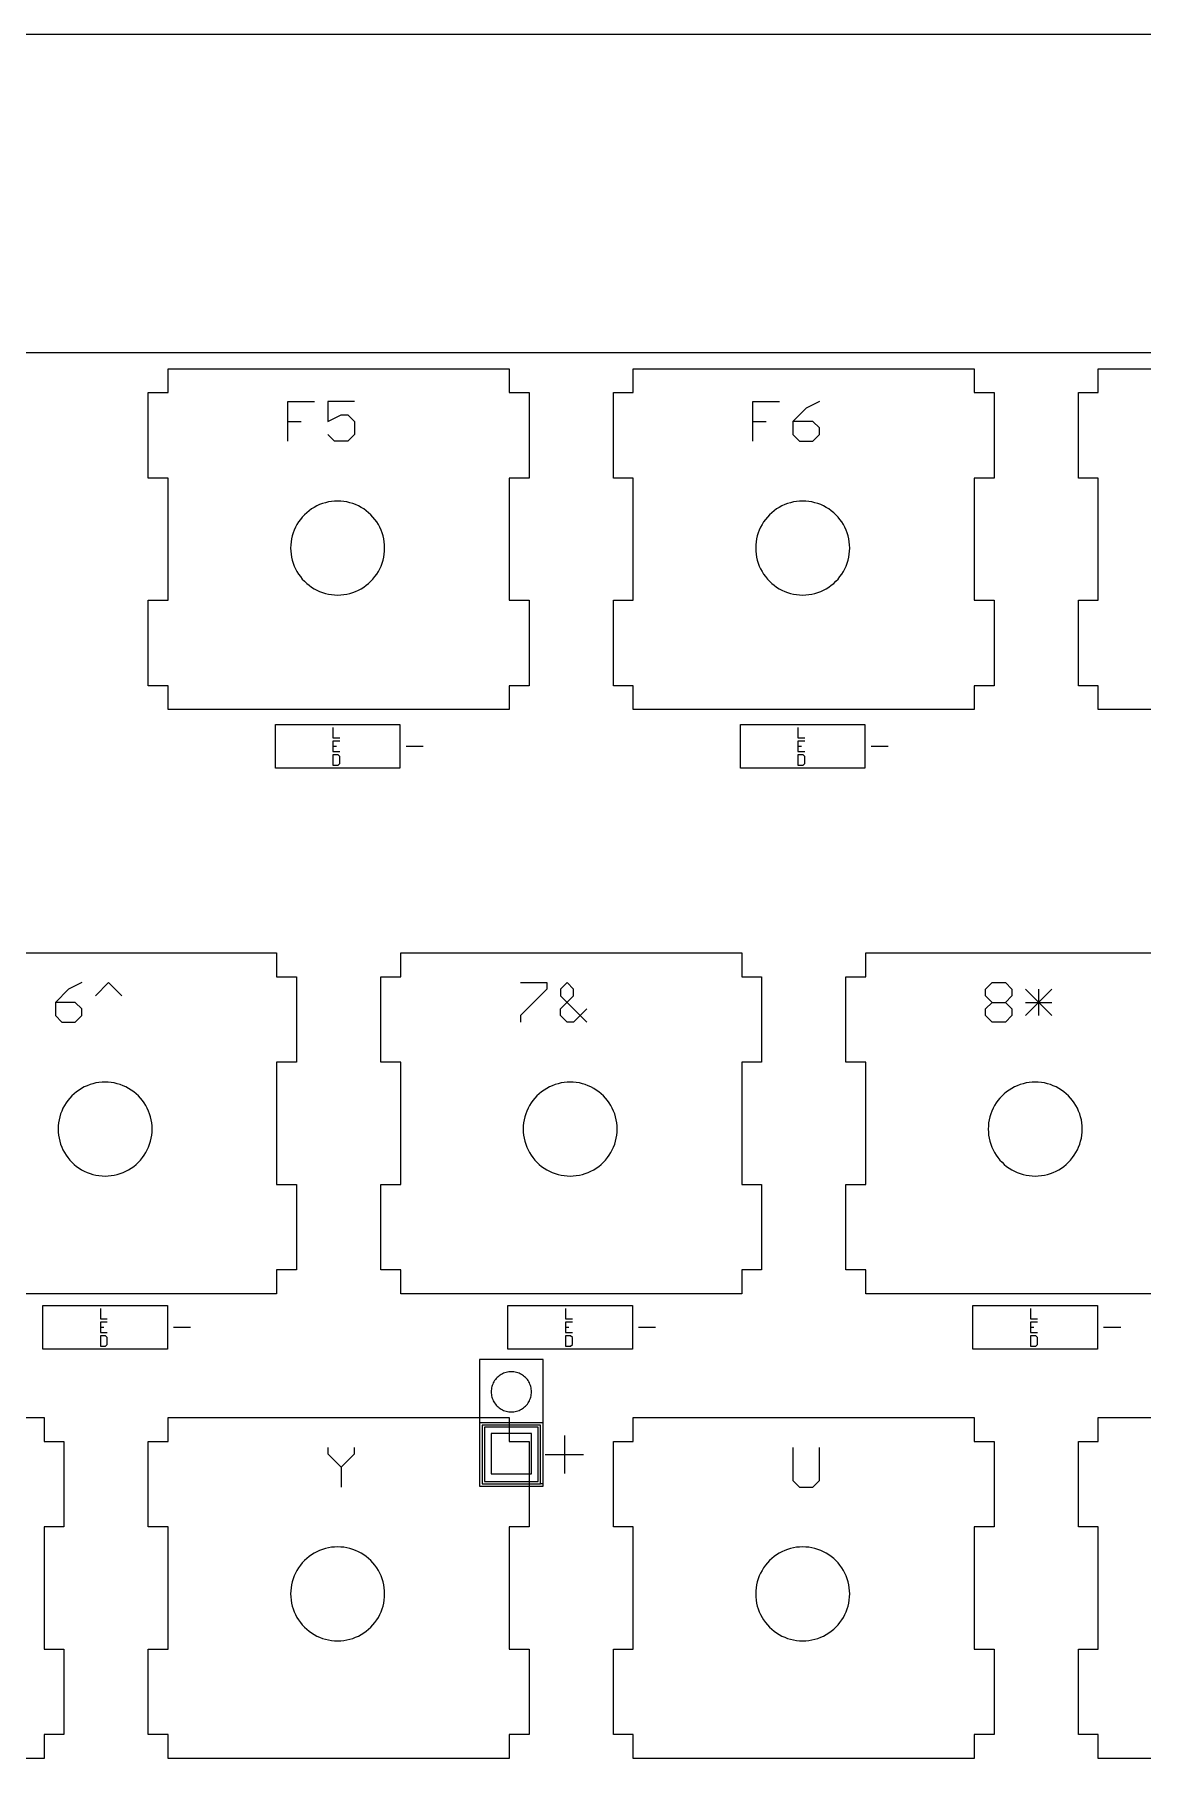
# Model space of a CAD drawing. Extents: x -174 to 183, y -92 to 46.
# Drawn here: x -48.6 to -3.2, y -24.7 to 46 of the extents above; entities that cross this region are included whole.
import ezdxf

# ---------------------------------------------------------------- set-up
doc = ezdxf.new("R2010")
doc.units = 0
doc.layers.get('0').update_dxf_attribs({"linetype": 'CONTINUOUS'})

msp = doc.modelspace()

# ---------------------------------------------------------------- linework, layer by layer
for p, q in [((175.943, 45.98), (-166.957, 45.98)), ((113.343, 32.931), (-166.013, 32.931)), ((-43.132, 31.3), (-43.132, 32.281)), ((-43.132, 32.281), (-29.162, 32.281)), ((-29.162, 32.281), (-29.162, 31.3)), ((-24.082, 31.3), (-24.082, 32.281)), ((-24.082, 32.281), (-10.112, 32.281)), ((-10.112, 32.281), (-10.112, 31.3)), ((-5.032, 32.281), (8.938, 32.281)), ((-5.032, 31.3), (-5.032, 32.281)), ((-43.945, 27.8), (-43.945, 31.3)), ((-43.945, 31.3), (-43.132, 31.3)), ((-29.162, 31.3), (-28.349, 31.3)), ((-28.349, 31.3), (-28.349, 27.8)), ((-24.895, 31.3), (-24.082, 31.3)), ((-24.895, 27.8), (-24.895, 31.3)), ((-10.112, 31.3), (-9.299, 31.3)), ((-9.299, 31.3), (-9.299, 27.8)), ((-5.845, 31.3), (-5.032, 31.3)), ((-5.845, 27.8), (-5.845, 31.3)), ((-38.226, 30.937), (-37.142, 30.937)), ((-38.226, 30.123), (-38.226, 30.937)), ((-35.504, 30.937), (-36.589, 30.937)), ((-36.589, 30.937), (-36.589, 30.123)), ((-36.589, 30.123), (-36.047, 30.395)), ((-36.047, 30.395), (-35.776, 30.395)), ((-35.776, 30.395), (-35.504, 30.123)), ((-19.176, 30.937), (-18.092, 30.937)), ((-19.176, 30.123), (-19.176, 30.937)), ((-16.997, 30.666), (-17.539, 30.123)), ((-16.454, 30.937), (-16.997, 30.666)), ((-38.226, 29.31), (-38.226, 30.123)), ((-38.226, 30.123), (-37.684, 30.123)), ((-35.504, 30.123), (-35.504, 29.581)), ((-19.176, 29.31), (-19.176, 30.123)), ((-19.176, 30.123), (-18.634, 30.123)), ((-17.539, 30.123), (-17.539, 29.581)), ((-16.726, 30.123), (-17.539, 30.123)), ((-16.454, 29.852), (-16.726, 30.123)), ((-16.454, 29.581), (-16.454, 29.852)), ((-36.318, 29.31), (-36.589, 29.581)), ((-35.776, 29.31), (-36.318, 29.31)), ((-35.504, 29.581), (-35.776, 29.31)), ((-17.539, 29.581), (-17.268, 29.31)), ((-17.268, 29.31), (-16.726, 29.31)), ((-16.726, 29.31), (-16.454, 29.581)), ((-43.132, 27.8), (-43.945, 27.8)), ((-43.132, 22.791), (-43.132, 27.8)), ((-29.162, 27.8), (-29.162, 22.791)), ((-28.349, 27.8), (-29.162, 27.8)), ((-24.082, 27.8), (-24.895, 27.8)), ((-24.082, 22.791), (-24.082, 27.8)), ((-10.112, 27.8), (-10.112, 22.791)), ((-9.299, 27.8), (-10.112, 27.8)), ((-5.032, 27.8), (-5.845, 27.8)), ((-5.032, 22.791), (-5.032, 27.8)), ((-36.314, 26.852), (-36.439, 26.84)), ((-36.188, 26.856), (-36.314, 26.852)), ((-36.062, 26.852), (-36.188, 26.856)), ((-35.937, 26.84), (-36.062, 26.852)), ((-17.264, 26.852), (-17.389, 26.84)), ((-17.138, 26.856), (-17.264, 26.852)), ((-17.012, 26.852), (-17.138, 26.856)), ((-16.887, 26.84), (-17.012, 26.852)), ((-37.635, 26.2), (-37.715, 26.103)), ((-37.549, 26.292), (-37.635, 26.2)), ((-37.457, 26.378), (-37.549, 26.292)), ((-37.36, 26.458), (-37.457, 26.378)), ((-37.258, 26.532), (-37.36, 26.458)), ((-37.151, 26.598), (-37.258, 26.532)), ((-37.04, 26.658), (-37.151, 26.598)), ((-36.925, 26.71), (-37.04, 26.658)), ((-36.807, 26.754), (-36.925, 26.71)), ((-36.686, 26.791), (-36.807, 26.754)), ((-36.564, 26.819), (-36.686, 26.791)), ((-36.439, 26.84), (-36.564, 26.819)), ((-35.813, 26.819), (-35.937, 26.84)), ((-35.69, 26.791), (-35.813, 26.819)), ((-35.569, 26.754), (-35.69, 26.791)), ((-35.451, 26.71), (-35.569, 26.754)), ((-35.337, 26.658), (-35.451, 26.71)), ((-35.226, 26.598), (-35.337, 26.658)), ((-35.119, 26.532), (-35.226, 26.598)), ((-35.016, 26.458), (-35.119, 26.532)), ((-34.919, 26.378), (-35.016, 26.458)), ((-34.827, 26.292), (-34.919, 26.378)), ((-34.741, 26.2), (-34.827, 26.292)), ((-34.661, 26.103), (-34.741, 26.2)), ((-18.585, 26.2), (-18.665, 26.103)), ((-18.499, 26.292), (-18.585, 26.2)), ((-18.407, 26.378), (-18.499, 26.292)), ((-18.31, 26.458), (-18.407, 26.378)), ((-18.208, 26.532), (-18.31, 26.458)), ((-18.101, 26.598), (-18.208, 26.532)), ((-17.99, 26.658), (-18.101, 26.598)), ((-17.875, 26.71), (-17.99, 26.658)), ((-17.757, 26.754), (-17.875, 26.71)), ((-17.636, 26.791), (-17.757, 26.754)), ((-17.514, 26.819), (-17.636, 26.791)), ((-17.389, 26.84), (-17.514, 26.819)), ((-16.763, 26.819), (-16.887, 26.84)), ((-16.64, 26.791), (-16.763, 26.819)), ((-16.519, 26.754), (-16.64, 26.791)), ((-16.401, 26.71), (-16.519, 26.754)), ((-16.287, 26.658), (-16.401, 26.71)), ((-16.176, 26.598), (-16.287, 26.658)), ((-16.069, 26.532), (-16.176, 26.598)), ((-15.966, 26.458), (-16.069, 26.532)), ((-15.869, 26.378), (-15.966, 26.458)), ((-15.777, 26.292), (-15.869, 26.378)), ((-15.691, 26.2), (-15.777, 26.292)), ((-15.611, 26.103), (-15.691, 26.2)), ((-38.011, 25.55), (-38.048, 25.429)), ((-37.967, 25.668), (-38.011, 25.55)), ((-37.915, 25.783), (-37.967, 25.668)), ((-37.855, 25.894), (-37.915, 25.783)), ((-37.789, 26.001), (-37.855, 25.894)), ((-37.715, 26.103), (-37.789, 26.001)), ((-34.588, 26.001), (-34.661, 26.103)), ((-34.521, 25.894), (-34.588, 26.001)), ((-34.462, 25.783), (-34.521, 25.894)), ((-34.41, 25.668), (-34.462, 25.783)), ((-34.365, 25.55), (-34.41, 25.668)), ((-34.329, 25.429), (-34.365, 25.55)), ((-18.961, 25.55), (-18.998, 25.429)), ((-18.917, 25.668), (-18.961, 25.55)), ((-18.865, 25.783), (-18.917, 25.668)), ((-18.805, 25.894), (-18.865, 25.783)), ((-18.739, 26.001), (-18.805, 25.894)), ((-18.665, 26.103), (-18.739, 26.001)), ((-15.538, 26.001), (-15.611, 26.103)), ((-15.471, 25.894), (-15.538, 26.001)), ((-15.412, 25.783), (-15.471, 25.894)), ((-15.36, 25.668), (-15.412, 25.783)), ((-15.315, 25.55), (-15.36, 25.668)), ((-15.279, 25.429), (-15.315, 25.55)), ((-38.109, 25.057), (-38.113, 24.931)), ((-38.113, 24.931), (-38.109, 24.805)), ((-38.097, 25.182), (-38.109, 25.057)), ((-38.109, 24.805), (-38.097, 24.68)), ((-38.076, 25.307), (-38.097, 25.182)), ((-38.048, 25.429), (-38.076, 25.307)), ((-34.3, 25.307), (-34.329, 25.429)), ((-34.28, 25.182), (-34.3, 25.307)), ((-34.267, 25.057), (-34.28, 25.182)), ((-34.28, 24.68), (-34.267, 24.805)), ((-34.263, 24.931), (-34.267, 25.057)), ((-34.267, 24.805), (-34.263, 24.931)), ((-19.059, 25.057), (-19.063, 24.931)), ((-19.063, 24.931), (-19.059, 24.805)), ((-19.047, 25.182), (-19.059, 25.057)), ((-19.059, 24.805), (-19.047, 24.68)), ((-19.026, 25.307), (-19.047, 25.182)), ((-18.998, 25.429), (-19.026, 25.307)), ((-15.25, 25.307), (-15.279, 25.429)), ((-15.23, 25.182), (-15.25, 25.307)), ((-15.217, 25.057), (-15.23, 25.182)), ((-15.23, 24.68), (-15.217, 24.805)), ((-15.213, 24.931), (-15.217, 25.057)), ((-15.217, 24.805), (-15.213, 24.931)), ((-38.097, 24.68), (-38.076, 24.556)), ((-38.076, 24.556), (-38.048, 24.433)), ((-38.048, 24.433), (-38.011, 24.312)), ((-38.011, 24.312), (-37.967, 24.194)), ((-37.967, 24.194), (-37.915, 24.08)), ((-37.915, 24.08), (-37.855, 23.969)), ((-34.521, 23.969), (-34.462, 24.08)), ((-34.462, 24.08), (-34.41, 24.194)), ((-34.41, 24.194), (-34.365, 24.312)), ((-34.365, 24.312), (-34.329, 24.433)), ((-34.329, 24.433), (-34.3, 24.556)), ((-34.3, 24.556), (-34.28, 24.68)), ((-19.047, 24.68), (-19.026, 24.556)), ((-19.026, 24.556), (-18.998, 24.433)), ((-18.998, 24.433), (-18.961, 24.312)), ((-18.961, 24.312), (-18.917, 24.194)), ((-18.917, 24.194), (-18.865, 24.08)), ((-18.865, 24.08), (-18.805, 23.969)), ((-15.471, 23.969), (-15.412, 24.08)), ((-15.412, 24.08), (-15.36, 24.194)), ((-15.36, 24.194), (-15.315, 24.312)), ((-15.315, 24.312), (-15.279, 24.433)), ((-15.279, 24.433), (-15.25, 24.556)), ((-15.25, 24.556), (-15.23, 24.68)), ((-37.855, 23.969), (-37.789, 23.862)), ((-37.789, 23.862), (-37.715, 23.759)), ((-37.715, 23.759), (-37.635, 23.662)), ((-37.635, 23.662), (-37.549, 23.57)), ((-37.549, 23.57), (-37.457, 23.484)), ((-37.457, 23.484), (-37.36, 23.404)), ((-37.36, 23.404), (-37.258, 23.331)), ((-37.258, 23.331), (-37.151, 23.264)), ((-35.226, 23.264), (-35.119, 23.331)), ((-35.119, 23.331), (-35.016, 23.404)), ((-35.016, 23.404), (-34.919, 23.484)), ((-34.919, 23.484), (-34.827, 23.57)), ((-34.827, 23.57), (-34.741, 23.662)), ((-34.741, 23.662), (-34.661, 23.759)), ((-34.661, 23.759), (-34.588, 23.862)), ((-34.588, 23.862), (-34.521, 23.969)), ((-18.805, 23.969), (-18.739, 23.862)), ((-18.739, 23.862), (-18.665, 23.759)), ((-18.665, 23.759), (-18.585, 23.662)), ((-18.585, 23.662), (-18.499, 23.57)), ((-18.499, 23.57), (-18.407, 23.484)), ((-18.407, 23.484), (-18.31, 23.404)), ((-18.31, 23.404), (-18.208, 23.331)), ((-18.208, 23.331), (-18.101, 23.264)), ((-16.176, 23.264), (-16.069, 23.331)), ((-16.069, 23.331), (-15.966, 23.404)), ((-15.966, 23.404), (-15.869, 23.484)), ((-15.869, 23.484), (-15.777, 23.57)), ((-15.777, 23.57), (-15.691, 23.662)), ((-15.691, 23.662), (-15.611, 23.759)), ((-15.611, 23.759), (-15.538, 23.862)), ((-15.538, 23.862), (-15.471, 23.969)), ((-43.945, 19.291), (-43.945, 22.791)), ((-43.945, 22.791), (-43.132, 22.791)), ((-37.151, 23.264), (-37.04, 23.205)), ((-37.04, 23.205), (-36.925, 23.153)), ((-36.925, 23.153), (-36.807, 23.108)), ((-36.807, 23.108), (-36.686, 23.072)), ((-36.686, 23.072), (-36.564, 23.043)), ((-36.564, 23.043), (-36.439, 23.023)), ((-36.439, 23.023), (-36.314, 23.01)), ((-36.314, 23.01), (-36.188, 23.006)), ((-36.188, 23.006), (-36.062, 23.01)), ((-36.062, 23.01), (-35.937, 23.023)), ((-35.937, 23.023), (-35.813, 23.043)), ((-35.813, 23.043), (-35.69, 23.072)), ((-35.69, 23.072), (-35.569, 23.108)), ((-35.569, 23.108), (-35.451, 23.153)), ((-35.451, 23.153), (-35.337, 23.205)), ((-35.337, 23.205), (-35.226, 23.264)), ((-29.162, 22.791), (-28.349, 22.791)), ((-28.349, 22.791), (-28.349, 19.291)), ((-24.895, 22.791), (-24.082, 22.791)), ((-24.895, 19.291), (-24.895, 22.791)), ((-18.101, 23.264), (-17.99, 23.205)), ((-17.99, 23.205), (-17.875, 23.153)), ((-17.875, 23.153), (-17.757, 23.108)), ((-17.757, 23.108), (-17.636, 23.072)), ((-17.636, 23.072), (-17.514, 23.043)), ((-17.514, 23.043), (-17.389, 23.023)), ((-17.389, 23.023), (-17.264, 23.01)), ((-17.264, 23.01), (-17.138, 23.006)), ((-17.138, 23.006), (-17.012, 23.01)), ((-17.012, 23.01), (-16.887, 23.023)), ((-16.887, 23.023), (-16.763, 23.043)), ((-16.763, 23.043), (-16.64, 23.072)), ((-16.64, 23.072), (-16.519, 23.108)), ((-16.519, 23.108), (-16.401, 23.153)), ((-16.401, 23.153), (-16.287, 23.205)), ((-16.287, 23.205), (-16.176, 23.264)), ((-10.112, 22.791), (-9.299, 22.791)), ((-9.299, 22.791), (-9.299, 19.291)), ((-5.845, 19.291), (-5.845, 22.791)), ((-5.845, 22.791), (-5.032, 22.791)), ((-43.132, 19.291), (-43.945, 19.291)), ((-43.132, 18.311), (-43.132, 19.291)), ((-28.349, 19.291), (-29.162, 19.291)), ((-29.162, 19.291), (-29.162, 18.311)), ((-24.082, 19.291), (-24.895, 19.291)), ((-24.082, 18.311), (-24.082, 19.291)), ((-9.299, 19.291), (-10.112, 19.291)), ((-10.112, 19.291), (-10.112, 18.311)), ((-5.032, 19.291), (-5.845, 19.291)), ((-5.032, 18.311), (-5.032, 19.291)), ((-29.162, 18.311), (-43.132, 18.311)), ((-38.738, 15.906), (-38.738, 17.706)), ((-38.738, 17.706), (-33.638, 17.706)), ((-33.638, 17.706), (-33.638, 15.906)), ((-10.112, 18.311), (-24.082, 18.311)), ((-19.688, 15.906), (-19.688, 17.706)), ((-19.688, 17.706), (-14.588, 17.706)), ((-14.588, 17.706), (-14.588, 15.906)), ((8.938, 18.311), (-5.032, 18.311)), ((-36.383, 17.581), (-36.383, 17.156)), ((-36.383, 17.156), (-36.099, 17.156)), ((-36.099, 17.019), (-36.383, 17.019)), ((-36.383, 17.019), (-36.383, 16.806)), ((-17.333, 17.581), (-17.333, 17.156)), ((-17.333, 17.156), (-17.049, 17.156)), ((-17.049, 17.019), (-17.333, 17.019)), ((-17.333, 17.019), (-17.333, 16.806)), ((-36.383, 16.806), (-36.241, 16.806)), ((-36.383, 16.806), (-36.383, 16.594)), ((-36.383, 16.594), (-36.099, 16.594)), ((-36.383, 16.456), (-36.383, 16.031)), ((-36.17, 16.456), (-36.383, 16.456)), ((-36.099, 16.385), (-36.17, 16.456)), ((-36.099, 16.102), (-36.099, 16.385)), ((-33.388, 16.806), (-32.688, 16.806)), ((-17.333, 16.806), (-17.191, 16.806)), ((-17.333, 16.806), (-17.333, 16.594)), ((-17.333, 16.594), (-17.049, 16.594)), ((-17.333, 16.456), (-17.333, 16.031)), ((-17.12, 16.456), (-17.333, 16.456)), ((-17.049, 16.385), (-17.12, 16.456)), ((-17.049, 16.102), (-17.049, 16.385)), ((-14.338, 16.806), (-13.638, 16.806)), ((-33.638, 15.906), (-38.738, 15.906)), ((-36.383, 16.031), (-36.17, 16.031)), ((-36.17, 16.031), (-36.099, 16.102)), ((-14.588, 15.906), (-19.688, 15.906)), ((-17.333, 16.031), (-17.12, 16.031)), ((-17.12, 16.031), (-17.049, 16.102)), ((-52.657, 8.341), (-38.687, 8.341)), ((-38.687, 8.341), (-38.687, 7.36)), ((-33.607, 8.341), (-19.637, 8.341)), ((-33.607, 7.36), (-33.607, 8.341)), ((-19.637, 8.341), (-19.637, 7.36)), ((-14.557, 8.341), (-0.587, 8.341)), ((-14.557, 7.36), (-14.557, 8.341)), ((-46.667, 7.124), (-47.209, 6.853)), ((-46.114, 6.582), (-45.572, 7.124)), ((-45.572, 7.124), (-45.029, 6.582)), ((-38.687, 7.36), (-37.874, 7.36)), ((-37.874, 7.36), (-37.874, 3.86)), ((-34.42, 7.36), (-33.607, 7.36)), ((-34.42, 3.86), (-34.42, 7.36)), ((-28.701, 7.124), (-27.617, 7.124)), ((-27.617, 7.124), (-27.617, 6.853)), ((-26.793, 7.124), (-27.064, 6.853)), ((-26.522, 6.853), (-26.793, 7.124)), ((-19.637, 7.36), (-18.824, 7.36)), ((-18.824, 7.36), (-18.824, 3.86)), ((-15.37, 3.86), (-15.37, 7.36)), ((-15.37, 7.36), (-14.557, 7.36)), ((-9.651, 6.853), (-9.38, 7.124)), ((-9.38, 7.124), (-8.838, 7.124)), ((-8.838, 7.124), (-8.567, 6.853)), ((-47.209, 6.853), (-47.751, 6.311)), ((-27.617, 6.853), (-28.701, 5.769)), ((-27.064, 6.853), (-27.064, 6.582)), ((-27.064, 6.04), (-26.522, 6.582)), ((-27.064, 6.582), (-25.979, 5.497)), ((-26.522, 6.582), (-26.522, 6.853)), ((-9.651, 6.582), (-9.651, 6.853)), ((-9.38, 6.311), (-9.651, 6.582)), ((-8.567, 6.582), (-8.838, 6.311)), ((-8.567, 6.853), (-8.567, 6.582)), ((-8.014, 6.853), (-6.929, 5.769)), ((-8.014, 5.769), (-6.929, 6.853)), ((-7.472, 5.769), (-7.472, 6.853)), ((-47.751, 6.311), (-47.751, 5.769)), ((-46.938, 6.311), (-47.751, 6.311)), ((-47.751, 5.769), (-47.48, 5.497)), ((-46.667, 6.04), (-46.938, 6.311)), ((-46.938, 5.497), (-46.667, 5.769)), ((-46.667, 5.769), (-46.667, 6.04)), ((-28.701, 5.769), (-28.701, 5.497)), ((-27.064, 5.769), (-27.064, 6.04)), ((-26.793, 5.497), (-27.064, 5.769)), ((-25.979, 6.04), (-26.522, 5.497)), ((-9.651, 6.04), (-9.38, 6.311)), ((-9.651, 5.769), (-9.651, 6.04)), ((-9.38, 5.497), (-9.651, 5.769)), ((-9.38, 6.311), (-8.838, 6.311)), ((-8.838, 6.311), (-8.567, 6.04)), ((-8.567, 5.769), (-8.838, 5.497)), ((-8.567, 6.04), (-8.567, 5.769)), ((-8.014, 6.311), (-6.929, 6.311)), ((-47.48, 5.497), (-46.938, 5.497)), ((-26.522, 5.497), (-26.793, 5.497)), ((-8.838, 5.497), (-9.38, 5.497)), ((-38.687, 3.86), (-38.687, -1.149)), ((-37.874, 3.86), (-38.687, 3.86)), ((-33.607, 3.86), (-34.42, 3.86)), ((-33.607, -1.149), (-33.607, 3.86)), ((-19.637, 3.86), (-19.637, -1.149)), ((-18.824, 3.86), (-19.637, 3.86)), ((-14.557, 3.86), (-15.37, 3.86)), ((-14.557, -1.149), (-14.557, 3.86)), ((-46.565, 2.845), (-46.676, 2.786)), ((-46.45, 2.897), (-46.565, 2.845)), ((-46.332, 2.941), (-46.45, 2.897)), ((-46.211, 2.978), (-46.332, 2.941)), ((-46.089, 3.007), (-46.211, 2.978)), ((-45.964, 3.027), (-46.089, 3.007)), ((-45.839, 3.039), (-45.964, 3.027)), ((-45.713, 3.044), (-45.839, 3.039)), ((-45.587, 3.039), (-45.713, 3.044)), ((-45.462, 3.027), (-45.587, 3.039)), ((-45.338, 3.007), (-45.462, 3.027)), ((-45.215, 2.978), (-45.338, 3.007)), ((-45.094, 2.941), (-45.215, 2.978)), ((-44.976, 2.897), (-45.094, 2.941)), ((-44.862, 2.845), (-44.976, 2.897)), ((-44.751, 2.786), (-44.862, 2.845)), ((-27.515, 2.845), (-27.626, 2.786)), ((-27.4, 2.897), (-27.515, 2.845)), ((-27.282, 2.941), (-27.4, 2.897)), ((-27.161, 2.978), (-27.282, 2.941)), ((-27.039, 3.007), (-27.161, 2.978)), ((-26.914, 3.027), (-27.039, 3.007)), ((-26.789, 3.039), (-26.914, 3.027)), ((-26.663, 3.044), (-26.789, 3.039)), ((-26.537, 3.039), (-26.663, 3.044)), ((-26.412, 3.027), (-26.537, 3.039)), ((-26.288, 3.007), (-26.412, 3.027)), ((-26.165, 2.978), (-26.288, 3.007)), ((-26.044, 2.941), (-26.165, 2.978)), ((-25.926, 2.897), (-26.044, 2.941)), ((-25.812, 2.845), (-25.926, 2.897)), ((-25.701, 2.786), (-25.812, 2.845)), ((-8.465, 2.845), (-8.576, 2.786)), ((-8.35, 2.897), (-8.465, 2.845)), ((-8.232, 2.941), (-8.35, 2.897)), ((-8.111, 2.978), (-8.232, 2.941)), ((-7.989, 3.007), (-8.111, 2.978)), ((-7.864, 3.027), (-7.989, 3.007)), ((-7.739, 3.039), (-7.864, 3.027)), ((-7.613, 3.044), (-7.739, 3.039)), ((-7.487, 3.039), (-7.613, 3.044)), ((-7.362, 3.027), (-7.487, 3.039)), ((-7.238, 3.007), (-7.362, 3.027)), ((-7.115, 2.978), (-7.238, 3.007)), ((-6.994, 2.941), (-7.115, 2.978)), ((-6.876, 2.897), (-6.994, 2.941)), ((-6.762, 2.845), (-6.876, 2.897)), ((-6.651, 2.786), (-6.762, 2.845)), ((-47.314, 2.188), (-47.38, 2.081)), ((-47.24, 2.29), (-47.314, 2.188)), ((-47.16, 2.388), (-47.24, 2.29)), ((-47.074, 2.48), (-47.16, 2.388)), ((-46.982, 2.566), (-47.074, 2.48)), ((-46.885, 2.646), (-46.982, 2.566)), ((-46.783, 2.719), (-46.885, 2.646)), ((-46.676, 2.786), (-46.783, 2.719)), ((-44.644, 2.719), (-44.751, 2.786)), ((-44.541, 2.646), (-44.644, 2.719)), ((-44.444, 2.566), (-44.541, 2.646)), ((-44.352, 2.48), (-44.444, 2.566)), ((-44.266, 2.388), (-44.352, 2.48)), ((-44.186, 2.29), (-44.266, 2.388)), ((-44.113, 2.188), (-44.186, 2.29)), ((-44.046, 2.081), (-44.113, 2.188)), ((-28.264, 2.188), (-28.33, 2.081)), ((-28.19, 2.29), (-28.264, 2.188)), ((-28.11, 2.388), (-28.19, 2.29)), ((-28.024, 2.48), (-28.11, 2.388)), ((-27.932, 2.566), (-28.024, 2.48)), ((-27.835, 2.646), (-27.932, 2.566)), ((-27.733, 2.719), (-27.835, 2.646)), ((-27.626, 2.786), (-27.733, 2.719)), ((-25.594, 2.719), (-25.701, 2.786)), ((-25.491, 2.646), (-25.594, 2.719)), ((-25.394, 2.566), (-25.491, 2.646)), ((-25.302, 2.48), (-25.394, 2.566)), ((-25.216, 2.388), (-25.302, 2.48)), ((-25.136, 2.29), (-25.216, 2.388)), ((-25.063, 2.188), (-25.136, 2.29)), ((-24.996, 2.081), (-25.063, 2.188)), ((-9.214, 2.188), (-9.28, 2.081)), ((-9.14, 2.29), (-9.214, 2.188)), ((-9.06, 2.388), (-9.14, 2.29)), ((-8.974, 2.48), (-9.06, 2.388)), ((-8.882, 2.566), (-8.974, 2.48)), ((-8.785, 2.646), (-8.882, 2.566)), ((-8.683, 2.719), (-8.785, 2.646)), ((-8.576, 2.786), (-8.683, 2.719)), ((-6.544, 2.719), (-6.651, 2.786)), ((-6.441, 2.646), (-6.544, 2.719)), ((-6.344, 2.566), (-6.441, 2.646)), ((-6.252, 2.48), (-6.344, 2.566)), ((-6.166, 2.388), (-6.252, 2.48)), ((-6.086, 2.29), (-6.166, 2.388)), ((-6.013, 2.188), (-6.086, 2.29)), ((-5.946, 2.081), (-6.013, 2.188)), ((-47.601, 1.494), (-47.622, 1.37)), ((-47.573, 1.617), (-47.601, 1.494)), ((-47.536, 1.737), (-47.573, 1.617)), ((-47.492, 1.855), (-47.536, 1.737)), ((-47.44, 1.97), (-47.492, 1.855)), ((-47.38, 2.081), (-47.44, 1.97)), ((-43.987, 1.97), (-44.046, 2.081)), ((-43.935, 1.855), (-43.987, 1.97)), ((-43.89, 1.737), (-43.935, 1.855)), ((-43.854, 1.617), (-43.89, 1.737)), ((-43.825, 1.494), (-43.854, 1.617)), ((-43.805, 1.37), (-43.825, 1.494)), ((-28.551, 1.494), (-28.572, 1.37)), ((-28.523, 1.617), (-28.551, 1.494)), ((-28.486, 1.737), (-28.523, 1.617)), ((-28.442, 1.855), (-28.486, 1.737)), ((-28.39, 1.97), (-28.442, 1.855)), ((-28.33, 2.081), (-28.39, 1.97)), ((-24.937, 1.97), (-24.996, 2.081)), ((-24.885, 1.855), (-24.937, 1.97)), ((-24.84, 1.737), (-24.885, 1.855)), ((-24.804, 1.617), (-24.84, 1.737)), ((-24.775, 1.494), (-24.804, 1.617)), ((-24.755, 1.37), (-24.775, 1.494)), ((-9.501, 1.494), (-9.522, 1.37)), ((-9.473, 1.617), (-9.501, 1.494)), ((-9.436, 1.737), (-9.473, 1.617)), ((-9.392, 1.855), (-9.436, 1.737)), ((-9.34, 1.97), (-9.392, 1.855)), ((-9.28, 2.081), (-9.34, 1.97)), ((-5.887, 1.97), (-5.946, 2.081)), ((-5.835, 1.855), (-5.887, 1.97)), ((-5.79, 1.737), (-5.835, 1.855)), ((-5.754, 1.617), (-5.79, 1.737)), ((-5.725, 1.494), (-5.754, 1.617)), ((-5.705, 1.37), (-5.725, 1.494)), ((-47.634, 1.245), (-47.638, 1.119)), ((-47.638, 1.119), (-47.634, 0.993)), ((-47.622, 1.37), (-47.634, 1.245)), ((-47.634, 0.993), (-47.622, 0.867)), ((-47.622, 0.867), (-47.601, 0.743)), ((-47.601, 0.743), (-47.573, 0.62)), ((-43.854, 0.62), (-43.825, 0.743)), ((-43.825, 0.743), (-43.805, 0.867)), ((-43.792, 1.245), (-43.805, 1.37)), ((-43.805, 0.867), (-43.792, 0.993)), ((-43.788, 1.119), (-43.792, 1.245)), ((-43.792, 0.993), (-43.788, 1.119)), ((-28.584, 1.245), (-28.588, 1.119)), ((-28.588, 1.119), (-28.584, 0.993)), ((-28.572, 1.37), (-28.584, 1.245)), ((-28.584, 0.993), (-28.572, 0.867)), ((-28.572, 0.867), (-28.551, 0.743)), ((-28.551, 0.743), (-28.523, 0.62)), ((-24.804, 0.62), (-24.775, 0.743)), ((-24.775, 0.743), (-24.755, 0.867)), ((-24.742, 1.245), (-24.755, 1.37)), ((-24.755, 0.867), (-24.742, 0.993)), ((-24.738, 1.119), (-24.742, 1.245)), ((-24.742, 0.993), (-24.738, 1.119)), ((-9.534, 1.245), (-9.538, 1.119)), ((-9.538, 1.119), (-9.534, 0.993)), ((-9.522, 1.37), (-9.534, 1.245)), ((-9.534, 0.993), (-9.522, 0.867)), ((-9.522, 0.867), (-9.501, 0.743)), ((-9.501, 0.743), (-9.473, 0.62)), ((-5.754, 0.62), (-5.725, 0.743)), ((-5.725, 0.743), (-5.705, 0.867)), ((-5.692, 1.245), (-5.705, 1.37)), ((-5.705, 0.867), (-5.692, 0.993)), ((-5.688, 1.119), (-5.692, 1.245)), ((-5.692, 0.993), (-5.688, 1.119)), ((-47.573, 0.62), (-47.536, 0.5)), ((-47.536, 0.5), (-47.492, 0.382)), ((-47.492, 0.382), (-47.44, 0.267)), ((-47.44, 0.267), (-47.38, 0.156)), ((-47.38, 0.156), (-47.314, 0.049)), ((-47.314, 0.049), (-47.24, -0.053)), ((-44.186, -0.053), (-44.113, 0.049)), ((-44.113, 0.049), (-44.046, 0.156)), ((-44.046, 0.156), (-43.987, 0.267)), ((-43.987, 0.267), (-43.935, 0.382)), ((-43.935, 0.382), (-43.89, 0.5)), ((-43.89, 0.5), (-43.854, 0.62)), ((-28.523, 0.62), (-28.486, 0.5)), ((-28.486, 0.5), (-28.442, 0.382)), ((-28.442, 0.382), (-28.39, 0.267)), ((-28.39, 0.267), (-28.33, 0.156)), ((-28.33, 0.156), (-28.264, 0.049)), ((-28.264, 0.049), (-28.19, -0.053)), ((-25.136, -0.053), (-25.063, 0.049)), ((-25.063, 0.049), (-24.996, 0.156)), ((-24.996, 0.156), (-24.937, 0.267)), ((-24.937, 0.267), (-24.885, 0.382)), ((-24.885, 0.382), (-24.84, 0.5)), ((-24.84, 0.5), (-24.804, 0.62)), ((-9.473, 0.62), (-9.436, 0.5)), ((-9.436, 0.5), (-9.392, 0.382)), ((-9.392, 0.382), (-9.34, 0.267)), ((-9.34, 0.267), (-9.28, 0.156)), ((-9.28, 0.156), (-9.214, 0.049)), ((-9.214, 0.049), (-9.14, -0.053)), ((-6.086, -0.053), (-6.013, 0.049)), ((-6.013, 0.049), (-5.946, 0.156)), ((-5.946, 0.156), (-5.887, 0.267)), ((-5.887, 0.267), (-5.835, 0.382)), ((-5.835, 0.382), (-5.79, 0.5)), ((-5.79, 0.5), (-5.754, 0.62)), ((-47.24, -0.053), (-47.16, -0.151)), ((-47.16, -0.151), (-47.074, -0.243)), ((-47.074, -0.243), (-46.982, -0.329)), ((-46.982, -0.329), (-46.885, -0.409)), ((-46.885, -0.409), (-46.783, -0.482)), ((-46.783, -0.482), (-46.676, -0.548)), ((-46.676, -0.548), (-46.565, -0.608)), ((-46.565, -0.608), (-46.45, -0.66)), ((-46.45, -0.66), (-46.332, -0.704)), ((-46.332, -0.704), (-46.211, -0.741)), ((-45.215, -0.741), (-45.094, -0.704)), ((-45.094, -0.704), (-44.976, -0.66)), ((-44.976, -0.66), (-44.862, -0.608)), ((-44.862, -0.608), (-44.751, -0.548)), ((-44.751, -0.548), (-44.644, -0.482)), ((-44.644, -0.482), (-44.541, -0.409)), ((-44.541, -0.409), (-44.444, -0.329)), ((-44.444, -0.329), (-44.352, -0.243)), ((-44.352, -0.243), (-44.266, -0.151)), ((-44.266, -0.151), (-44.186, -0.053)), ((-28.19, -0.053), (-28.11, -0.151)), ((-28.11, -0.151), (-28.024, -0.243)), ((-28.024, -0.243), (-27.932, -0.329)), ((-27.932, -0.329), (-27.835, -0.409)), ((-27.835, -0.409), (-27.733, -0.482)), ((-27.733, -0.482), (-27.626, -0.548)), ((-27.626, -0.548), (-27.515, -0.608)), ((-27.515, -0.608), (-27.4, -0.66)), ((-27.4, -0.66), (-27.282, -0.704)), ((-27.282, -0.704), (-27.161, -0.741)), ((-26.165, -0.741), (-26.044, -0.704)), ((-26.044, -0.704), (-25.926, -0.66)), ((-25.926, -0.66), (-25.812, -0.608)), ((-25.812, -0.608), (-25.701, -0.548)), ((-25.701, -0.548), (-25.594, -0.482)), ((-25.594, -0.482), (-25.491, -0.409)), ((-25.491, -0.409), (-25.394, -0.329)), ((-25.394, -0.329), (-25.302, -0.243)), ((-25.302, -0.243), (-25.216, -0.151)), ((-25.216, -0.151), (-25.136, -0.053)), ((-9.14, -0.053), (-9.06, -0.151)), ((-9.06, -0.151), (-8.974, -0.243)), ((-8.974, -0.243), (-8.882, -0.329)), ((-8.882, -0.329), (-8.785, -0.409)), ((-8.785, -0.409), (-8.683, -0.482)), ((-8.683, -0.482), (-8.576, -0.548)), ((-8.576, -0.548), (-8.465, -0.608)), ((-8.465, -0.608), (-8.35, -0.66)), ((-8.35, -0.66), (-8.232, -0.704)), ((-8.232, -0.704), (-8.111, -0.741)), ((-7.115, -0.741), (-6.994, -0.704)), ((-6.994, -0.704), (-6.876, -0.66)), ((-6.876, -0.66), (-6.762, -0.608)), ((-6.762, -0.608), (-6.651, -0.548)), ((-6.651, -0.548), (-6.544, -0.482)), ((-6.544, -0.482), (-6.441, -0.409)), ((-6.441, -0.409), (-6.344, -0.329)), ((-6.344, -0.329), (-6.252, -0.243)), ((-6.252, -0.243), (-6.166, -0.151)), ((-6.166, -0.151), (-6.086, -0.053)), ((-46.211, -0.741), (-46.089, -0.769)), ((-46.089, -0.769), (-45.964, -0.79)), ((-45.964, -0.79), (-45.839, -0.802)), ((-45.839, -0.802), (-45.713, -0.806)), ((-45.713, -0.806), (-45.587, -0.802)), ((-45.587, -0.802), (-45.462, -0.79)), ((-45.462, -0.79), (-45.338, -0.769)), ((-45.338, -0.769), (-45.215, -0.741)), ((-38.687, -1.149), (-37.874, -1.149)), ((-37.874, -1.149), (-37.874, -4.649)), ((-34.42, -1.149), (-33.607, -1.149)), ((-34.42, -4.649), (-34.42, -1.149)), ((-27.161, -0.741), (-27.039, -0.769)), ((-27.039, -0.769), (-26.914, -0.79)), ((-26.914, -0.79), (-26.789, -0.802)), ((-26.789, -0.802), (-26.663, -0.806)), ((-26.663, -0.806), (-26.537, -0.802)), ((-26.537, -0.802), (-26.412, -0.79)), ((-26.412, -0.79), (-26.288, -0.769)), ((-26.288, -0.769), (-26.165, -0.741)), ((-19.637, -1.149), (-18.824, -1.149)), ((-18.824, -1.149), (-18.824, -4.649)), ((-15.37, -4.649), (-15.37, -1.149)), ((-15.37, -1.149), (-14.557, -1.149)), ((-8.111, -0.741), (-7.989, -0.769)), ((-7.989, -0.769), (-7.864, -0.79)), ((-7.864, -0.79), (-7.739, -0.802)), ((-7.739, -0.802), (-7.613, -0.806)), ((-7.613, -0.806), (-7.487, -0.802)), ((-7.487, -0.802), (-7.362, -0.79)), ((-7.362, -0.79), (-7.238, -0.769)), ((-7.238, -0.769), (-7.115, -0.741)), ((-37.874, -4.649), (-38.687, -4.649)), ((-38.687, -4.649), (-38.687, -5.629)), ((-33.607, -4.649), (-34.42, -4.649)), ((-33.607, -5.629), (-33.607, -4.649)), ((-18.824, -4.649), (-19.637, -4.649)), ((-19.637, -4.649), (-19.637, -5.629)), ((-14.557, -4.649), (-15.37, -4.649)), ((-14.557, -5.629), (-14.557, -4.649)), ((-38.687, -5.629), (-52.657, -5.629)), ((-19.637, -5.629), (-33.607, -5.629)), ((-0.587, -5.629), (-14.557, -5.629)), ((-48.263, -7.906), (-48.263, -6.106)), ((-48.263, -6.106), (-43.163, -6.106)), ((-45.908, -6.231), (-45.908, -6.656)), ((-43.163, -6.106), (-43.163, -7.906)), ((-29.213, -7.906), (-29.213, -6.106)), ((-29.213, -6.106), (-24.113, -6.106)), ((-26.858, -6.231), (-26.858, -6.656)), ((-24.113, -6.106), (-24.113, -7.906)), ((-10.163, -7.906), (-10.163, -6.106)), ((-10.163, -6.106), (-5.063, -6.106)), ((-7.808, -6.231), (-7.808, -6.656)), ((-5.063, -6.106), (-5.063, -7.906)), ((-45.908, -6.656), (-45.624, -6.656)), ((-45.624, -6.794), (-45.908, -6.794)), ((-45.908, -6.794), (-45.908, -7.006)), ((-45.908, -7.006), (-45.766, -7.006)), ((-45.908, -7.006), (-45.908, -7.219)), ((-42.913, -7.006), (-42.213, -7.006)), ((-26.858, -6.656), (-26.574, -6.656)), ((-26.574, -6.794), (-26.858, -6.794)), ((-26.858, -6.794), (-26.858, -7.006)), ((-26.858, -7.006), (-26.716, -7.006)), ((-26.858, -7.006), (-26.858, -7.219)), ((-23.863, -7.006), (-23.163, -7.006)), ((-7.808, -6.656), (-7.524, -6.656)), ((-7.524, -6.794), (-7.808, -6.794)), ((-7.808, -6.794), (-7.808, -7.006)), ((-7.808, -7.006), (-7.666, -7.006)), ((-7.808, -7.006), (-7.808, -7.219)), ((-4.813, -7.006), (-4.113, -7.006)), ((-45.908, -7.219), (-45.624, -7.219)), ((-45.908, -7.356), (-45.908, -7.781)), ((-45.695, -7.356), (-45.908, -7.356)), ((-45.624, -7.427), (-45.695, -7.356)), ((-45.695, -7.781), (-45.624, -7.71)), ((-45.624, -7.71), (-45.624, -7.427)), ((-26.858, -7.219), (-26.574, -7.219)), ((-26.858, -7.356), (-26.858, -7.781)), ((-26.645, -7.356), (-26.858, -7.356)), ((-26.574, -7.427), (-26.645, -7.356)), ((-26.645, -7.781), (-26.574, -7.71)), ((-26.574, -7.71), (-26.574, -7.427)), ((-7.808, -7.219), (-7.524, -7.219)), ((-7.808, -7.356), (-7.808, -7.781)), ((-7.595, -7.356), (-7.808, -7.356)), ((-7.524, -7.427), (-7.595, -7.356)), ((-7.595, -7.781), (-7.524, -7.71)), ((-7.524, -7.71), (-7.524, -7.427)), ((-43.163, -7.906), (-48.263, -7.906)), ((-45.908, -7.781), (-45.695, -7.781)), ((-27.773, -8.32), (-30.373, -8.32)), ((-30.373, -8.32), (-30.373, -10.92)), ((-24.113, -7.906), (-29.213, -7.906)), ((-27.773, -10.92), (-27.773, -8.32)), ((-26.858, -7.781), (-26.645, -7.781)), ((-5.063, -7.906), (-10.163, -7.906)), ((-7.808, -7.781), (-7.595, -7.781)), ((-29.727, -9.148), (-29.759, -9.192)), ((-29.727, -9.148), (-29.759, -9.192)), ((-29.693, -9.106), (-29.727, -9.148)), ((-29.693, -9.106), (-29.727, -9.148)), ((-29.656, -9.067), (-29.693, -9.106)), ((-29.656, -9.067), (-29.693, -9.106)), ((-29.617, -9.03), (-29.656, -9.067)), ((-29.617, -9.03), (-29.656, -9.067)), ((-29.575, -8.995), (-29.617, -9.03)), ((-29.575, -8.995), (-29.617, -9.03)), ((-29.531, -8.964), (-29.575, -8.995)), ((-29.531, -8.964), (-29.575, -8.995)), ((-29.485, -8.936), (-29.531, -8.964)), ((-29.485, -8.936), (-29.531, -8.964)), ((-29.438, -8.91), (-29.485, -8.936)), ((-29.438, -8.91), (-29.485, -8.936)), ((-29.389, -8.888), (-29.438, -8.91)), ((-29.389, -8.888), (-29.438, -8.91)), ((-29.338, -8.869), (-29.389, -8.888)), ((-29.338, -8.869), (-29.389, -8.888)), ((-29.286, -8.853), (-29.338, -8.869)), ((-29.286, -8.853), (-29.338, -8.869)), ((-29.234, -8.841), (-29.286, -8.853)), ((-29.234, -8.841), (-29.286, -8.853)), ((-29.181, -8.832), (-29.234, -8.841)), ((-29.181, -8.832), (-29.234, -8.841)), ((-29.127, -8.827), (-29.181, -8.832)), ((-29.127, -8.827), (-29.181, -8.832)), ((-29.073, -8.825), (-29.127, -8.827)), ((-29.073, -8.825), (-29.127, -8.827)), ((-29.019, -8.827), (-29.073, -8.825)), ((-29.019, -8.827), (-29.073, -8.825)), ((-28.965, -8.832), (-29.019, -8.827)), ((-28.965, -8.832), (-29.019, -8.827)), ((-28.912, -8.841), (-28.965, -8.832)), ((-28.912, -8.841), (-28.965, -8.832)), ((-28.859, -8.853), (-28.912, -8.841)), ((-28.859, -8.853), (-28.912, -8.841)), ((-28.808, -8.869), (-28.859, -8.853)), ((-28.808, -8.869), (-28.859, -8.853)), ((-28.757, -8.888), (-28.808, -8.869)), ((-28.757, -8.888), (-28.808, -8.869)), ((-28.708, -8.91), (-28.757, -8.888)), ((-28.708, -8.91), (-28.757, -8.888)), ((-28.66, -8.936), (-28.708, -8.91)), ((-28.66, -8.936), (-28.708, -8.91)), ((-28.614, -8.964), (-28.66, -8.936)), ((-28.614, -8.964), (-28.66, -8.936)), ((-28.571, -8.995), (-28.614, -8.964)), ((-28.571, -8.995), (-28.614, -8.964)), ((-28.529, -9.03), (-28.571, -8.995)), ((-28.529, -9.03), (-28.571, -8.995)), ((-28.489, -9.067), (-28.529, -9.03)), ((-28.489, -9.067), (-28.529, -9.03)), ((-28.453, -9.106), (-28.489, -9.067)), ((-28.453, -9.106), (-28.489, -9.067)), ((-28.418, -9.148), (-28.453, -9.106)), ((-28.418, -9.148), (-28.453, -9.106)), ((-28.387, -9.192), (-28.418, -9.148)), ((-28.387, -9.192), (-28.418, -9.148)), ((-29.896, -9.596), (-29.898, -9.65)), ((-29.896, -9.596), (-29.898, -9.65)), ((-29.898, -9.65), (-29.896, -9.704)), ((-29.898, -9.65), (-29.896, -9.704)), ((-29.891, -9.542), (-29.896, -9.596)), ((-29.891, -9.542), (-29.896, -9.596)), ((-29.896, -9.704), (-29.891, -9.758)), ((-29.896, -9.704), (-29.891, -9.758)), ((-29.882, -9.489), (-29.891, -9.542)), ((-29.882, -9.489), (-29.891, -9.542)), ((-29.891, -9.758), (-29.882, -9.811)), ((-29.891, -9.758), (-29.882, -9.811)), ((-29.87, -9.436), (-29.882, -9.489)), ((-29.87, -9.436), (-29.882, -9.489)), ((-29.882, -9.811), (-29.87, -9.864)), ((-29.882, -9.811), (-29.87, -9.864)), ((-29.854, -9.385), (-29.87, -9.436)), ((-29.854, -9.385), (-29.87, -9.436)), ((-29.87, -9.864), (-29.854, -9.915)), ((-29.87, -9.864), (-29.854, -9.915)), ((-29.835, -9.334), (-29.854, -9.385)), ((-29.835, -9.334), (-29.854, -9.385)), ((-29.813, -9.285), (-29.835, -9.334)), ((-29.813, -9.285), (-29.835, -9.334)), ((-29.787, -9.237), (-29.813, -9.285)), ((-29.787, -9.237), (-29.813, -9.285)), ((-29.759, -9.192), (-29.787, -9.237)), ((-29.759, -9.192), (-29.787, -9.237)), ((-28.358, -9.237), (-28.387, -9.192)), ((-28.358, -9.237), (-28.387, -9.192)), ((-28.333, -9.285), (-28.358, -9.237)), ((-28.333, -9.285), (-28.358, -9.237)), ((-28.311, -9.334), (-28.333, -9.285)), ((-28.311, -9.334), (-28.333, -9.285)), ((-28.292, -9.385), (-28.311, -9.334)), ((-28.292, -9.385), (-28.311, -9.334)), ((-28.276, -9.436), (-28.292, -9.385)), ((-28.276, -9.436), (-28.292, -9.385)), ((-28.292, -9.915), (-28.276, -9.864)), ((-28.292, -9.915), (-28.276, -9.864)), ((-28.264, -9.489), (-28.276, -9.436)), ((-28.264, -9.489), (-28.276, -9.436)), ((-28.276, -9.864), (-28.264, -9.811)), ((-28.276, -9.864), (-28.264, -9.811)), ((-28.255, -9.542), (-28.264, -9.489)), ((-28.255, -9.542), (-28.264, -9.489)), ((-28.264, -9.811), (-28.255, -9.758)), ((-28.264, -9.811), (-28.255, -9.758)), ((-28.25, -9.596), (-28.255, -9.542)), ((-28.25, -9.596), (-28.255, -9.542)), ((-28.255, -9.758), (-28.25, -9.704)), ((-28.255, -9.758), (-28.25, -9.704)), ((-28.248, -9.65), (-28.25, -9.596)), ((-28.248, -9.65), (-28.25, -9.596)), ((-28.25, -9.704), (-28.248, -9.65)), ((-28.25, -9.704), (-28.248, -9.65)), ((-29.854, -9.915), (-29.835, -9.966)), ((-29.854, -9.915), (-29.835, -9.966)), ((-29.835, -9.966), (-29.813, -10.015)), ((-29.835, -9.966), (-29.813, -10.015)), ((-29.813, -10.015), (-29.787, -10.062)), ((-29.813, -10.015), (-29.787, -10.062)), ((-29.787, -10.062), (-29.759, -10.108)), ((-29.787, -10.062), (-29.759, -10.108)), ((-29.759, -10.108), (-29.727, -10.152)), ((-29.759, -10.108), (-29.727, -10.152)), ((-29.727, -10.152), (-29.693, -10.194)), ((-29.727, -10.152), (-29.693, -10.194)), ((-29.693, -10.194), (-29.656, -10.233)), ((-29.693, -10.194), (-29.656, -10.233)), ((-29.656, -10.233), (-29.617, -10.27)), ((-29.656, -10.233), (-29.617, -10.27)), ((-29.617, -10.27), (-29.575, -10.305)), ((-29.617, -10.27), (-29.575, -10.305)), ((-29.575, -10.305), (-29.531, -10.336)), ((-29.575, -10.305), (-29.531, -10.336)), ((-29.531, -10.336), (-29.485, -10.364)), ((-29.531, -10.336), (-29.485, -10.364)), ((-29.485, -10.364), (-29.438, -10.39)), ((-29.485, -10.364), (-29.438, -10.39)), ((-29.438, -10.39), (-29.389, -10.412)), ((-29.438, -10.39), (-29.389, -10.412)), ((-29.389, -10.412), (-29.338, -10.431)), ((-29.389, -10.412), (-29.338, -10.431)), ((-29.338, -10.431), (-29.286, -10.447)), ((-29.338, -10.431), (-29.286, -10.447)), ((-29.286, -10.447), (-29.234, -10.459)), ((-29.286, -10.447), (-29.234, -10.459)), ((-29.234, -10.459), (-29.181, -10.468)), ((-29.234, -10.459), (-29.181, -10.468)), ((-29.181, -10.468), (-29.127, -10.473)), ((-29.181, -10.468), (-29.127, -10.473)), ((-29.127, -10.473), (-29.073, -10.475)), ((-29.127, -10.473), (-29.073, -10.475)), ((-29.073, -10.475), (-29.019, -10.473)), ((-29.073, -10.475), (-29.019, -10.473)), ((-29.019, -10.473), (-28.965, -10.468)), ((-29.019, -10.473), (-28.965, -10.468)), ((-28.965, -10.468), (-28.912, -10.459)), ((-28.965, -10.468), (-28.912, -10.459)), ((-28.912, -10.459), (-28.859, -10.447)), ((-28.912, -10.459), (-28.859, -10.447)), ((-28.859, -10.447), (-28.808, -10.431)), ((-28.859, -10.447), (-28.808, -10.431)), ((-28.808, -10.431), (-28.757, -10.412)), ((-28.808, -10.431), (-28.757, -10.412)), ((-28.757, -10.412), (-28.708, -10.39)), ((-28.757, -10.412), (-28.708, -10.39)), ((-28.708, -10.39), (-28.66, -10.364)), ((-28.708, -10.39), (-28.66, -10.364)), ((-28.66, -10.364), (-28.614, -10.336)), ((-28.66, -10.364), (-28.614, -10.336)), ((-28.614, -10.336), (-28.571, -10.305)), ((-28.614, -10.336), (-28.571, -10.305)), ((-28.571, -10.305), (-28.529, -10.27)), ((-28.571, -10.305), (-28.529, -10.27)), ((-28.529, -10.27), (-28.489, -10.233)), ((-28.529, -10.27), (-28.489, -10.233)), ((-28.489, -10.233), (-28.453, -10.194)), ((-28.489, -10.233), (-28.453, -10.194)), ((-28.453, -10.194), (-28.418, -10.152)), ((-28.453, -10.194), (-28.418, -10.152)), ((-28.418, -10.152), (-28.387, -10.108)), ((-28.418, -10.152), (-28.387, -10.108)), ((-28.387, -10.108), (-28.358, -10.062)), ((-28.387, -10.108), (-28.358, -10.062)), ((-28.358, -10.062), (-28.333, -10.015)), ((-28.358, -10.062), (-28.333, -10.015)), ((-28.333, -10.015), (-28.311, -9.966)), ((-28.333, -10.015), (-28.311, -9.966)), ((-28.311, -9.966), (-28.292, -9.915)), ((-28.311, -9.966), (-28.292, -9.915)), ((-62.182, -10.709), (-48.212, -10.709)), ((-48.212, -10.709), (-48.212, -11.69)), ((-43.132, -10.709), (-29.162, -10.709)), ((-43.132, -11.69), (-43.132, -10.709)), ((-30.373, -10.92), (-30.373, -13.52)), ((-27.773, -10.92), (-30.373, -10.92)), ((-27.873, -11.02), (-30.273, -11.02)), ((-30.273, -11.02), (-30.273, -13.42)), ((-27.973, -11.095), (-30.173, -11.095)), ((-30.173, -11.095), (-30.173, -13.32)), ((-29.162, -10.709), (-29.162, -11.69)), ((-27.973, -13.32), (-27.973, -11.095)), ((-27.873, -13.42), (-27.873, -11.02)), ((-27.773, -13.42), (-27.773, -10.92)), ((-24.082, -10.709), (-10.112, -10.709)), ((-24.082, -11.69), (-24.082, -10.709)), ((-10.112, -10.709), (-10.112, -11.69)), ((-5.032, -11.69), (-5.032, -10.709)), ((-5.032, -10.709), (8.938, -10.709)), ((-48.212, -11.69), (-47.399, -11.69)), ((-47.399, -11.69), (-47.399, -15.19)), ((-43.945, -15.19), (-43.945, -11.69)), ((-43.945, -11.69), (-43.132, -11.69)), ((-36.589, -11.926), (-36.589, -12.197)), ((-35.504, -12.197), (-35.504, -11.926)), ((-28.248, -11.365), (-29.898, -11.365)), ((-29.898, -11.365), (-29.898, -13.015)), ((-29.162, -11.69), (-28.349, -11.69)), ((-28.349, -11.69), (-28.349, -15.19)), ((-28.248, -13.015), (-28.248, -11.365)), ((-26.902, -11.434), (-26.902, -12.994)), ((-24.895, -11.69), (-24.082, -11.69)), ((-24.895, -15.19), (-24.895, -11.69)), ((-17.539, -11.926), (-17.539, -13.281)), ((-16.454, -13.281), (-16.454, -11.926)), ((-10.112, -11.69), (-9.299, -11.69)), ((-9.299, -11.69), (-9.299, -15.19)), ((-5.845, -11.69), (-5.032, -11.69)), ((-5.845, -15.19), (-5.845, -11.69)), ((-36.589, -12.197), (-36.047, -12.739)), ((-36.047, -12.739), (-35.504, -12.197)), ((-27.682, -12.214), (-26.123, -12.214)), ((-36.047, -12.739), (-36.047, -13.553)), ((-30.273, -13.42), (-27.873, -13.42)), ((-30.173, -13.32), (-27.973, -13.32)), ((-29.898, -13.015), (-28.248, -13.015)), ((-27.773, -13.42), (-27.873, -13.42)), ((-27.773, -13.52), (-27.773, -13.42)), ((-17.539, -13.281), (-17.268, -13.553)), ((-16.726, -13.553), (-16.454, -13.281)), ((-30.373, -13.52), (-27.773, -13.52)), ((-17.268, -13.553), (-16.726, -13.553)), ((-47.399, -15.19), (-48.212, -15.19)), ((-48.212, -15.19), (-48.212, -20.199)), ((-43.132, -15.19), (-43.945, -15.19)), ((-43.132, -20.199), (-43.132, -15.19)), ((-28.349, -15.19), (-29.162, -15.19)), ((-29.162, -15.19), (-29.162, -20.199)), ((-24.082, -15.19), (-24.895, -15.19)), ((-24.082, -20.199), (-24.082, -15.19)), ((-10.112, -15.19), (-10.112, -20.199)), ((-9.299, -15.19), (-10.112, -15.19)), ((-5.032, -15.19), (-5.845, -15.19)), ((-5.032, -20.199), (-5.032, -15.19)), ((-37.04, -16.205), (-37.151, -16.264)), ((-36.925, -16.153), (-37.04, -16.205)), ((-36.807, -16.109), (-36.925, -16.153)), ((-36.686, -16.072), (-36.807, -16.109)), ((-36.564, -16.043), (-36.686, -16.072)), ((-36.439, -16.023), (-36.564, -16.043)), ((-36.314, -16.011), (-36.439, -16.023)), ((-36.188, -16.006), (-36.314, -16.011)), ((-36.062, -16.011), (-36.188, -16.006)), ((-35.937, -16.023), (-36.062, -16.011)), ((-35.813, -16.043), (-35.937, -16.023)), ((-35.69, -16.072), (-35.813, -16.043)), ((-35.569, -16.109), (-35.69, -16.072)), ((-35.451, -16.153), (-35.569, -16.109)), ((-35.337, -16.205), (-35.451, -16.153)), ((-35.226, -16.264), (-35.337, -16.205)), ((-17.99, -16.205), (-18.101, -16.264)), ((-17.875, -16.153), (-17.99, -16.205)), ((-17.757, -16.109), (-17.875, -16.153)), ((-17.636, -16.072), (-17.757, -16.109)), ((-17.514, -16.043), (-17.636, -16.072)), ((-17.389, -16.023), (-17.514, -16.043)), ((-17.264, -16.011), (-17.389, -16.023)), ((-17.138, -16.006), (-17.264, -16.011)), ((-17.012, -16.011), (-17.138, -16.006)), ((-16.887, -16.023), (-17.012, -16.011)), ((-16.763, -16.043), (-16.887, -16.023)), ((-16.64, -16.072), (-16.763, -16.043)), ((-16.519, -16.109), (-16.64, -16.072)), ((-16.401, -16.153), (-16.519, -16.109)), ((-16.287, -16.205), (-16.401, -16.153)), ((-16.176, -16.264), (-16.287, -16.205)), ((-37.789, -16.862), (-37.855, -16.969)), ((-37.715, -16.76), (-37.789, -16.862)), ((-37.635, -16.662), (-37.715, -16.76)), ((-37.549, -16.57), (-37.635, -16.662)), ((-37.457, -16.484), (-37.549, -16.57)), ((-37.36, -16.404), (-37.457, -16.484)), ((-37.258, -16.331), (-37.36, -16.404)), ((-37.151, -16.264), (-37.258, -16.331)), ((-35.119, -16.331), (-35.226, -16.264)), ((-35.016, -16.404), (-35.119, -16.331)), ((-34.919, -16.484), (-35.016, -16.404)), ((-34.827, -16.57), (-34.919, -16.484)), ((-34.741, -16.662), (-34.827, -16.57)), ((-34.661, -16.76), (-34.741, -16.662)), ((-34.588, -16.862), (-34.661, -16.76)), ((-34.521, -16.969), (-34.588, -16.862)), ((-18.739, -16.862), (-18.805, -16.969)), ((-18.665, -16.76), (-18.739, -16.862)), ((-18.585, -16.662), (-18.665, -16.76)), ((-18.499, -16.57), (-18.585, -16.662)), ((-18.407, -16.484), (-18.499, -16.57)), ((-18.31, -16.404), (-18.407, -16.484)), ((-18.208, -16.331), (-18.31, -16.404)), ((-18.101, -16.264), (-18.208, -16.331)), ((-16.069, -16.331), (-16.176, -16.264)), ((-15.966, -16.404), (-16.069, -16.331)), ((-15.869, -16.484), (-15.966, -16.404)), ((-15.777, -16.57), (-15.869, -16.484)), ((-15.691, -16.662), (-15.777, -16.57)), ((-15.611, -16.76), (-15.691, -16.662)), ((-15.538, -16.862), (-15.611, -16.76)), ((-15.471, -16.969), (-15.538, -16.862)), ((-38.076, -17.556), (-38.097, -17.68)), ((-38.048, -17.433), (-38.076, -17.556)), ((-38.011, -17.313), (-38.048, -17.433)), ((-37.967, -17.195), (-38.011, -17.313)), ((-37.915, -17.08), (-37.967, -17.195)), ((-37.855, -16.969), (-37.915, -17.08)), ((-34.462, -17.08), (-34.521, -16.969)), ((-34.41, -17.195), (-34.462, -17.08)), ((-34.365, -17.313), (-34.41, -17.195)), ((-34.329, -17.433), (-34.365, -17.313)), ((-34.3, -17.556), (-34.329, -17.433)), ((-34.28, -17.68), (-34.3, -17.556)), ((-19.026, -17.556), (-19.047, -17.68)), ((-18.998, -17.433), (-19.026, -17.556)), ((-18.961, -17.313), (-18.998, -17.433)), ((-18.917, -17.195), (-18.961, -17.313)), ((-18.865, -17.08), (-18.917, -17.195)), ((-18.805, -16.969), (-18.865, -17.08)), ((-15.412, -17.08), (-15.471, -16.969)), ((-15.36, -17.195), (-15.412, -17.08)), ((-15.315, -17.313), (-15.36, -17.195)), ((-15.279, -17.433), (-15.315, -17.313)), ((-15.25, -17.556), (-15.279, -17.433)), ((-15.23, -17.68), (-15.25, -17.556)), ((-38.109, -17.805), (-38.113, -17.931)), ((-38.113, -17.931), (-38.109, -18.057)), ((-38.097, -17.68), (-38.109, -17.805)), ((-38.109, -18.057), (-38.097, -18.183)), ((-38.097, -18.183), (-38.076, -18.307)), ((-38.076, -18.307), (-38.048, -18.43)), ((-34.329, -18.43), (-34.3, -18.307)), ((-34.3, -18.307), (-34.28, -18.183)), ((-34.267, -17.805), (-34.28, -17.68)), ((-34.28, -18.183), (-34.267, -18.057)), ((-34.263, -17.931), (-34.267, -17.805)), ((-34.267, -18.057), (-34.263, -17.931)), ((-19.059, -17.805), (-19.063, -17.931)), ((-19.063, -17.931), (-19.059, -18.057)), ((-19.047, -17.68), (-19.059, -17.805)), ((-19.059, -18.057), (-19.047, -18.183)), ((-19.047, -18.183), (-19.026, -18.307)), ((-19.026, -18.307), (-18.998, -18.43)), ((-15.279, -18.43), (-15.25, -18.307)), ((-15.25, -18.307), (-15.23, -18.183)), ((-15.217, -17.805), (-15.23, -17.68)), ((-15.23, -18.183), (-15.217, -18.057)), ((-15.213, -17.931), (-15.217, -17.805)), ((-15.217, -18.057), (-15.213, -17.931)), ((-38.048, -18.43), (-38.011, -18.55)), ((-38.011, -18.55), (-37.967, -18.668)), ((-37.967, -18.668), (-37.915, -18.783)), ((-37.915, -18.783), (-37.855, -18.894)), ((-37.855, -18.894), (-37.789, -19.001)), ((-37.789, -19.001), (-37.715, -19.103)), ((-34.661, -19.103), (-34.588, -19.001)), ((-34.588, -19.001), (-34.521, -18.894)), ((-34.521, -18.894), (-34.462, -18.783)), ((-34.462, -18.783), (-34.41, -18.668)), ((-34.41, -18.668), (-34.365, -18.55)), ((-34.365, -18.55), (-34.329, -18.43)), ((-18.998, -18.43), (-18.961, -18.55)), ((-18.961, -18.55), (-18.917, -18.668)), ((-18.917, -18.668), (-18.865, -18.783)), ((-18.865, -18.783), (-18.805, -18.894)), ((-18.805, -18.894), (-18.739, -19.001)), ((-18.739, -19.001), (-18.665, -19.103)), ((-15.611, -19.103), (-15.538, -19.001)), ((-15.538, -19.001), (-15.471, -18.894)), ((-15.471, -18.894), (-15.412, -18.783)), ((-15.412, -18.783), (-15.36, -18.668)), ((-15.36, -18.668), (-15.315, -18.55)), ((-15.315, -18.55), (-15.279, -18.43)), ((-37.715, -19.103), (-37.635, -19.201)), ((-37.635, -19.201), (-37.549, -19.293)), ((-37.549, -19.293), (-37.457, -19.379)), ((-37.457, -19.379), (-37.36, -19.459)), ((-37.36, -19.459), (-37.258, -19.532)), ((-37.258, -19.532), (-37.151, -19.598)), ((-37.151, -19.598), (-37.04, -19.658)), ((-37.04, -19.658), (-36.925, -19.71)), ((-36.925, -19.71), (-36.807, -19.754)), ((-36.807, -19.754), (-36.686, -19.791)), ((-35.69, -19.791), (-35.569, -19.754)), ((-35.569, -19.754), (-35.451, -19.71)), ((-35.451, -19.71), (-35.337, -19.658)), ((-35.337, -19.658), (-35.226, -19.598)), ((-35.226, -19.598), (-35.119, -19.532)), ((-35.119, -19.532), (-35.016, -19.459)), ((-35.016, -19.459), (-34.919, -19.379)), ((-34.919, -19.379), (-34.827, -19.293)), ((-34.827, -19.293), (-34.741, -19.201)), ((-34.741, -19.201), (-34.661, -19.103)), ((-18.665, -19.103), (-18.585, -19.201)), ((-18.585, -19.201), (-18.499, -19.293)), ((-18.499, -19.293), (-18.407, -19.379)), ((-18.407, -19.379), (-18.31, -19.459)), ((-18.31, -19.459), (-18.208, -19.532)), ((-18.208, -19.532), (-18.101, -19.598)), ((-18.101, -19.598), (-17.99, -19.658)), ((-17.99, -19.658), (-17.875, -19.71)), ((-17.875, -19.71), (-17.757, -19.754)), ((-17.757, -19.754), (-17.636, -19.791)), ((-16.64, -19.791), (-16.519, -19.754)), ((-16.519, -19.754), (-16.401, -19.71)), ((-16.401, -19.71), (-16.287, -19.658)), ((-16.287, -19.658), (-16.176, -19.598)), ((-16.176, -19.598), (-16.069, -19.532)), ((-16.069, -19.532), (-15.966, -19.459)), ((-15.966, -19.459), (-15.869, -19.379)), ((-15.869, -19.379), (-15.777, -19.293)), ((-15.777, -19.293), (-15.691, -19.201)), ((-15.691, -19.201), (-15.611, -19.103)), ((-48.212, -20.199), (-47.399, -20.199)), ((-47.399, -20.199), (-47.399, -23.699)), ((-43.945, -23.699), (-43.945, -20.199)), ((-43.945, -20.199), (-43.132, -20.199)), ((-36.686, -19.791), (-36.564, -19.819)), ((-36.564, -19.819), (-36.439, -19.84)), ((-36.439, -19.84), (-36.314, -19.852)), ((-36.314, -19.852), (-36.188, -19.856)), ((-36.188, -19.856), (-36.062, -19.852)), ((-36.062, -19.852), (-35.937, -19.84)), ((-35.937, -19.84), (-35.813, -19.819)), ((-35.813, -19.819), (-35.69, -19.791)), ((-29.162, -20.199), (-28.349, -20.199)), ((-28.349, -20.199), (-28.349, -23.699)), ((-24.895, -23.699), (-24.895, -20.199)), ((-24.895, -20.199), (-24.082, -20.199)), ((-17.636, -19.791), (-17.514, -19.819)), ((-17.514, -19.819), (-17.389, -19.84)), ((-17.389, -19.84), (-17.264, -19.852)), ((-17.264, -19.852), (-17.138, -19.856)), ((-17.138, -19.856), (-17.012, -19.852)), ((-17.012, -19.852), (-16.887, -19.84)), ((-16.887, -19.84), (-16.763, -19.819)), ((-16.763, -19.819), (-16.64, -19.791)), ((-10.112, -20.199), (-9.299, -20.199)), ((-9.299, -20.199), (-9.299, -23.699)), ((-5.845, -23.699), (-5.845, -20.199)), ((-5.845, -20.199), (-5.032, -20.199)), ((-48.212, -23.699), (-48.212, -24.679)), ((-47.399, -23.699), (-48.212, -23.699)), ((-43.132, -23.699), (-43.945, -23.699)), ((-43.132, -24.679), (-43.132, -23.699)), ((-28.349, -23.699), (-29.162, -23.699)), ((-29.162, -23.699), (-29.162, -24.679)), ((-24.082, -23.699), (-24.895, -23.699)), ((-24.082, -24.679), (-24.082, -23.699)), ((-10.112, -23.699), (-10.112, -24.679)), ((-9.299, -23.699), (-10.112, -23.699)), ((-5.032, -23.699), (-5.845, -23.699)), ((-5.032, -24.679), (-5.032, -23.699)), ((-48.212, -24.679), (-62.182, -24.679)), ((-29.162, -24.679), (-43.132, -24.679)), ((-10.112, -24.679), (-24.082, -24.679)), ((8.938, -24.679), (-5.032, -24.679))]:
    msp.add_line(p, q)

doc.saveas('drawing.dxf')
